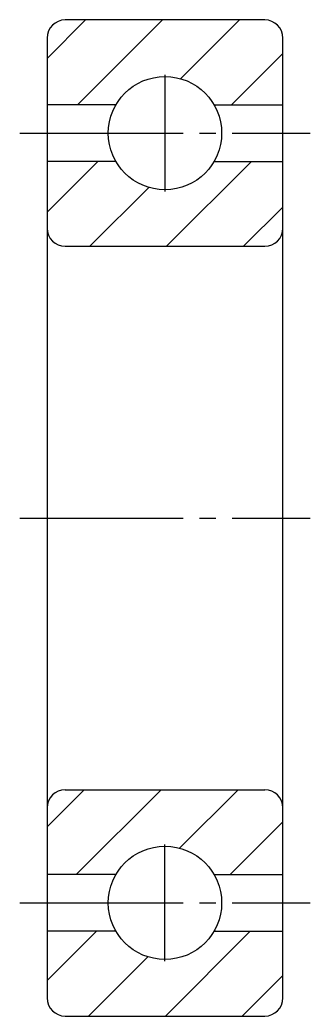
# Model space of a CAD drawing. Header units: millimetres. Extents: x 197.1 to 213.1, y 112.9 to 167.9.
import ezdxf

# ---------------------------------------------------------------- set-up
doc = ezdxf.new("R2010")
doc.units = ezdxf.units.MM
doc.header["$LTSCALE"] = 0.3
doc.linetypes.add('CENTER', pattern=[50.8, 31.75, -6.35, 6.35, -6.35])
doc.linetypes.add('EB_DASHDOT', pattern=[39, 30, -3, 3, -3])
doc.layers.add('CAXA0', color=7, linetype='Continuous', lineweight=70)
for name, color, linetype in [('点画线', 1, 'CENTER'), ('粗实线', 7, 'Continuous'), ('细实线', 5, 'Continuous')]:
    doc.layers.add(name, color=color, linetype=linetype)

# ---------------------------------------------------------------- blocks, each defined once
blk = doc.blocks.new('CAXBLOCK1')
at = {"layer": 'CAXA0', "color": 0, "linetype": 'Continuous', "lineweight": 25}
for p, q in [((-32.614, 22.541), (-30.492, 24.662)), ((-30.937, 19.975), (-26.25, 24.662)), ((-25.253, 21.416), (-22.007, 24.662)), ((-22.452, 19.975), (-19.614, 22.813))]:
    blk.add_line(p, q, dxfattribs=at)
blk = doc.blocks.new('CAXBLOCK2')
at = {"layer": 'CAXA0', "color": 0, "linetype": 'Continuous', "lineweight": 25}
for p, q in [((-32.614, -28.371), (-29.893, -25.65)), ((-26.095, -30.338), (-21.408, -25.65)), ((-30.338, -30.338), (-27.065, -27.065)), ((-21.853, -30.338), (-19.614, -28.099))]:
    blk.add_line(p, q, dxfattribs=at)
blk = doc.blocks.new('CAXBLOCK3')
at = {"layer": 'CAXA0', "color": 0, "linetype": 'Continuous', "lineweight": 25}
for p, q in [((-32.614, 14.055), (-29.819, 16.85)), ((-26.022, 12.162), (-21.334, 16.85)), ((-30.264, 12.162), (-27.008, 15.418)), ((-21.779, 12.162), (-19.614, 14.327))]:
    blk.add_line(p, q, dxfattribs=at)
blk = doc.blocks.new('CAXBLOCK4')
at = {"layer": 'CAXA0', "color": 0, "linetype": 'Continuous', "lineweight": 25}
for p, q in [((-32.614, -19.886), (-30.566, -17.838)), ((-31.011, -22.525), (-26.323, -17.838)), ((-25.31, -21.068), (-22.08, -17.838)), ((-22.525, -22.525), (-19.614, -19.614))]:
    blk.add_line(p, q, dxfattribs=at)
blk = doc.blocks.new('轴承')
at = {"layer": '点画线'}
for p, q in [((6.5, 24.475), (6.5, 18.025)), ((6.5, -24.475), (6.5, -18.025))]:
    blk.add_line(p, q, dxfattribs=at)
at = {"layer": '点画线', "linetype": 'EB_DASHDOT', "lineweight": 25}
for p, q in [((-1.5, 21.25), (14.5, 21.25)), ((-1.5, 0), (14.5, 0)), ((-1.5, -21.25), (14.5, -21.25))]:
    blk.add_line(p, q, dxfattribs=at)
at = {"layer": '粗实线'}
for p, q in [((12, 27.5), (1, 27.5)), ((0, 26.5), (0, -26.5)), ((13, -26.5), (13, 26.5)), ((3.794, 22.812), (0, 22.812)), ((9.206, 22.812), (13, 22.812)), ((3.794, 19.688), (0, 19.688)), ((9.206, 19.688), (13, 19.688)), ((1, 15), (12, 15)), ((1, -15), (12, -15)), ((3.794, -19.688), (0, -19.688)), ((9.206, -19.688), (13, -19.688)), ((3.794, -22.812), (0, -22.812)), ((9.206, -22.812), (13, -22.812)), ((1, -27.5), (12, -27.5))]:
    blk.add_line(p, q, dxfattribs=at)
for centre in [(6.5, 21.25), (6.5, -21.25)]:
    blk.add_circle(centre, 3.125, dxfattribs=at)
for centre, start, end in [((1, 26.5), 90, 180), ((12, 26.5), 0, 90), ((1, 16), 180, 270), ((12, 16), 270, 0), ((1, -16), 90, 180), ((12, -16), 0, 90), ((1, -26.5), 180, 270), ((12, -26.5), 270, 0)]:
    blk.add_arc(centre, 1, start, end, dxfattribs=at)
at = {"layer": '细实线'}
for name in ['CAXBLOCK1', 'CAXBLOCK3', 'CAXBLOCK4', 'CAXBLOCK2']:
    blk.add_blockref(name, (32.614, 2.838), dxfattribs=at)

msp = doc.modelspace()

# ---------------------------------------------------------------- block references
msp.add_blockref('轴承', (198.644, 140.401))

doc.saveas('drawing.dxf')
